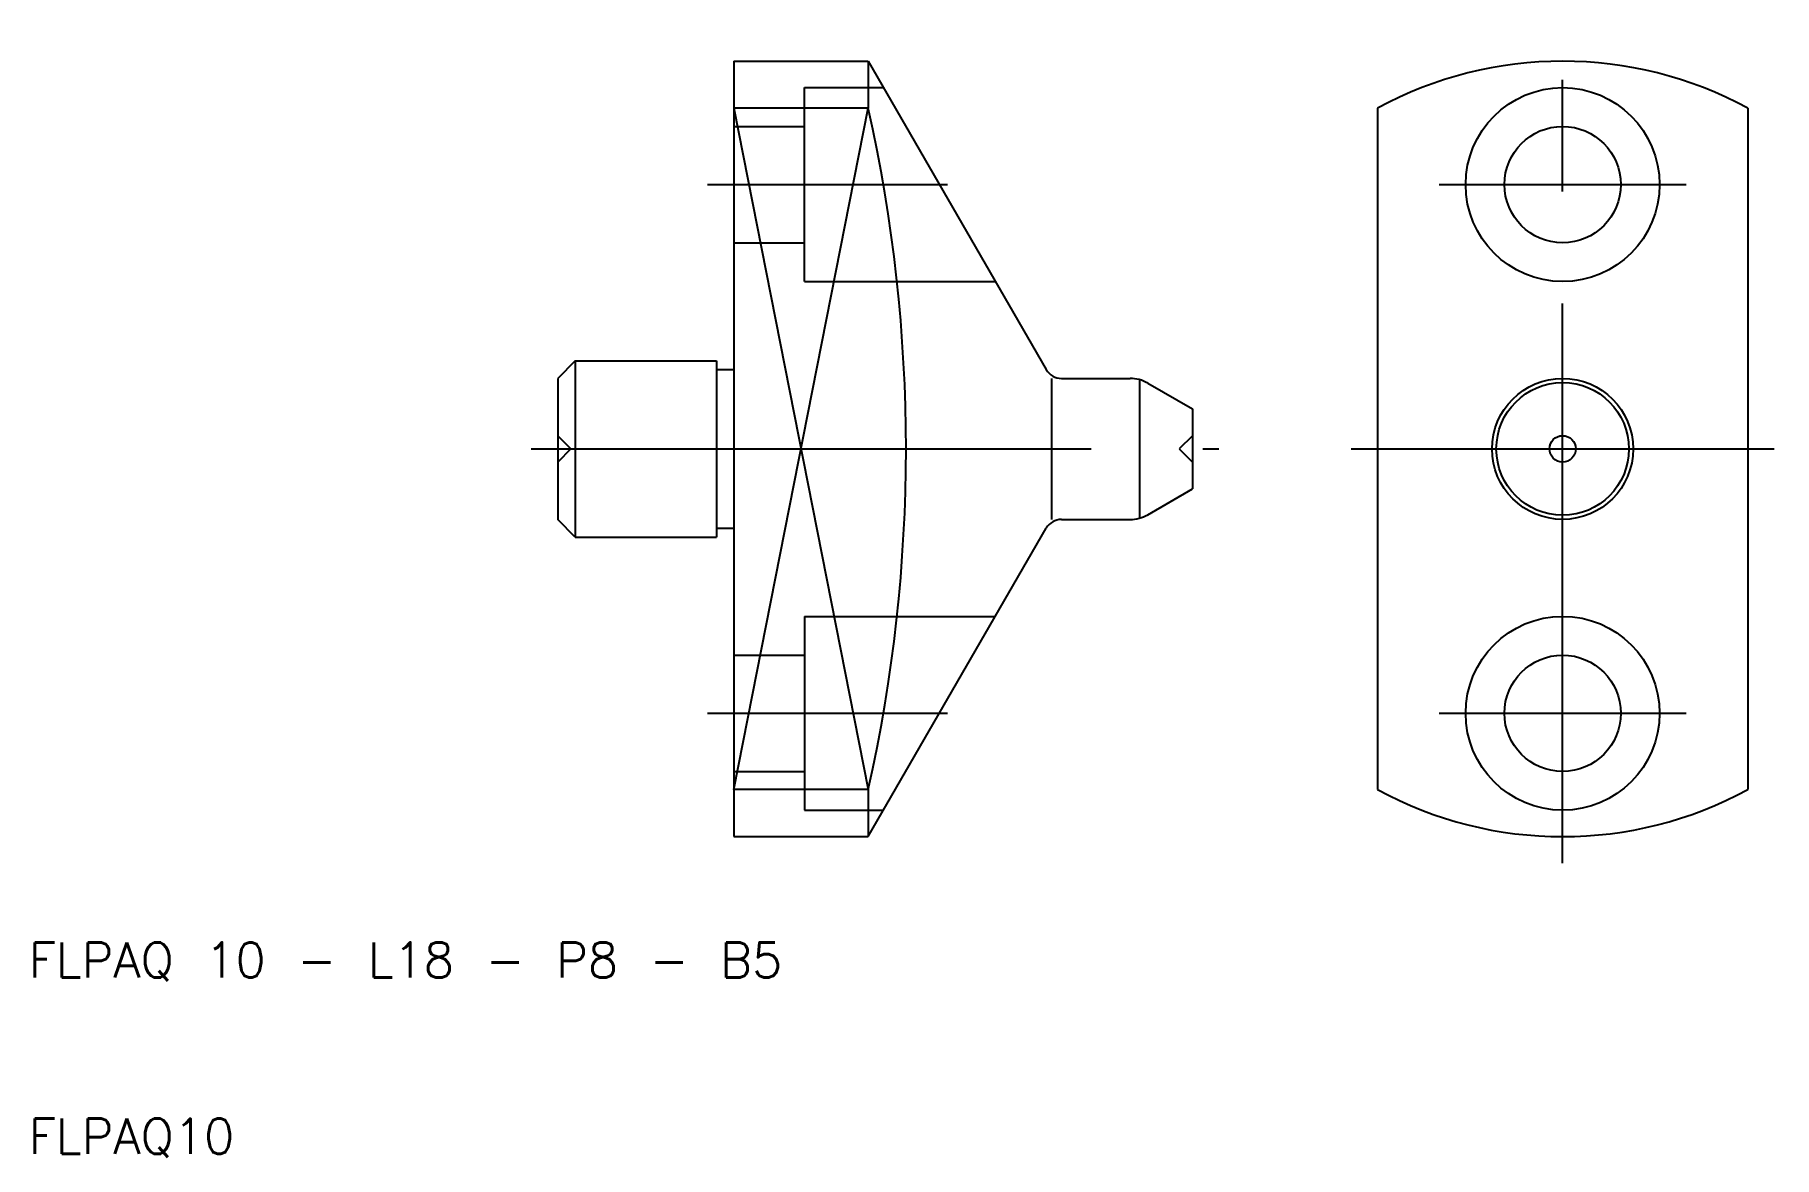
# Model space of a CAD drawing. Extents: x 10.3 to 109, y 9.8 to 73.5.
import ezdxf

# ---------------------------------------------------------------- set-up
doc = ezdxf.new("R2010")
doc.units = 0
doc.linetypes.add('CENTER', pattern=[50.8, 31.75, -6.35, 6.35, -6.35])
doc.linetypes.add('DASHED', pattern=[19.05, 12.7, -6.35])
doc.layers.get('0').update_dxf_attribs({"linetype": 'CONTINUOUS'})
doc.layers.add('5', color=7, linetype='CONTINUOUS')
doc.layers.add('CENTER', color=1, linetype='CENTER')
doc.styles.get("Standard").update_dxf_attribs({"font": 'txt.shx'})

msp = doc.modelspace()

# ---------------------------------------------------------------- linework, layer by layer
for p, q in [((50, 72), (57.608, 72)), ((50, 72), (50, 54.5)), ((57.608, 72), (57.608, 69.333)), ((57.608, 72), (67.711, 54.5)), ((86.5, 69.333), (86.5, 30.667)), ((107.5, 69.333), (107.5, 30.667)), ((41, 55), (40, 54)), ((41, 55), (41, 45)), ((41, 55), (49, 55)), ((49, 55), (49, 54.5)), ((49, 54.5), (49, 45.5)), ((49, 54.5), (50, 54.5)), ((50, 54.5), (50, 45.5)), ((40, 54), (40, 46)), ((68, 54), (68, 46)), ((68.577, 54), (72.464, 54)), ((73, 53.927), (73, 46.073)), ((73.464, 53.732), (76, 52.268)), ((76, 52.268), (76, 47.732)), ((73.464, 46.268), (76, 47.732)), ((41, 45), (40, 46)), ((49, 45.5), (49, 45)), ((49, 45.5), (50, 45.5)), ((50, 45.5), (50, 28)), ((57.608, 28), (67.711, 45.5)), ((68.577, 46), (72.464, 46)), ((41, 45), (49, 45)), ((57.608, 30.667), (57.608, 28)), ((50, 28), (57.608, 28))]:
    msp.add_line(p, q)
at = {"color": 3, "linetype": 'DASHED'}
for p, q in [((54, 70.5), (58.474, 70.5)), ((54, 59.5), (54, 70.5)), ((50, 68.3), (54, 68.3)), ((50, 61.7), (54, 61.7)), ((54, 59.5), (64.825, 59.5)), ((40, 50.75), (40.75, 50)), ((76, 50.75), (75.25, 50)), ((40.75, 50), (40, 49.25)), ((75.25, 50), (76, 49.25)), ((54, 40.5), (64.825, 40.5)), ((54, 40.5), (54, 29.5)), ((50, 38.3), (54, 38.3)), ((50, 31.7), (54, 31.7)), ((54, 29.5), (58.474, 29.5))]:
    msp.add_line(p, q, dxfattribs=at)
at = {"color": 3}
for p, q in [((50, 30.667), (57.608, 69.333)), ((50, 69.333), (57.608, 30.667))]:
    msp.add_line(p, q, dxfattribs=at)
for centre, radius in [((97, 65), 5.5), ((97, 65), 3.3), ((97, 50), 4), ((97, 50), 3.761), ((97, 50), 0.75), ((97, 35), 5.5), ((97, 35), 3.3)]:
    msp.add_circle(centre, radius)
for centre, radius, start, end in [((97, 50), 22, 61.49257, 118.50743), ((68.577, 55), 1, 210, 270), ((72.464, 52), 2, 60, 90), ((68.577, 45), 1, 90, 150), ((72.464, 48), 2, 270, 300), ((97, 50), 22, 241.49257, 298.50743)]:
    msp.add_arc(centre, radius, start, end)
at = {"layer": '5'}
for p, q in [((57.608, 69.333), (50, 69.333)), ((57.608, 30.667), (50, 30.667))]:
    msp.add_line(p, q, dxfattribs=at)
msp.add_arc((-28.242, 50), 88, 347.30924, 12.69076, dxfattribs=at)
at = {"layer": 'CENTER'}
for p, q in [((97, 26.5), (97, 73.5)), ((48.5, 65), (62.108, 65)), ((90, 65), (104, 65)), ((38.5, 50), (77.5, 50)), ((85, 50), (109, 50)), ((48.5, 35), (62.108, 35)), ((90, 35), (104, 35))]:
    msp.add_line(p, q, dxfattribs=at)

# ---------------------------------------------------------------- texts
for s, p in [('FLPAQ 10 - L18 - P8 - B5', (10, 20)), ('FLPAQ10', (10, 10))]:
    msp.add_text(s, height=2).set_placement(p)

doc.saveas('drawing.dxf')
